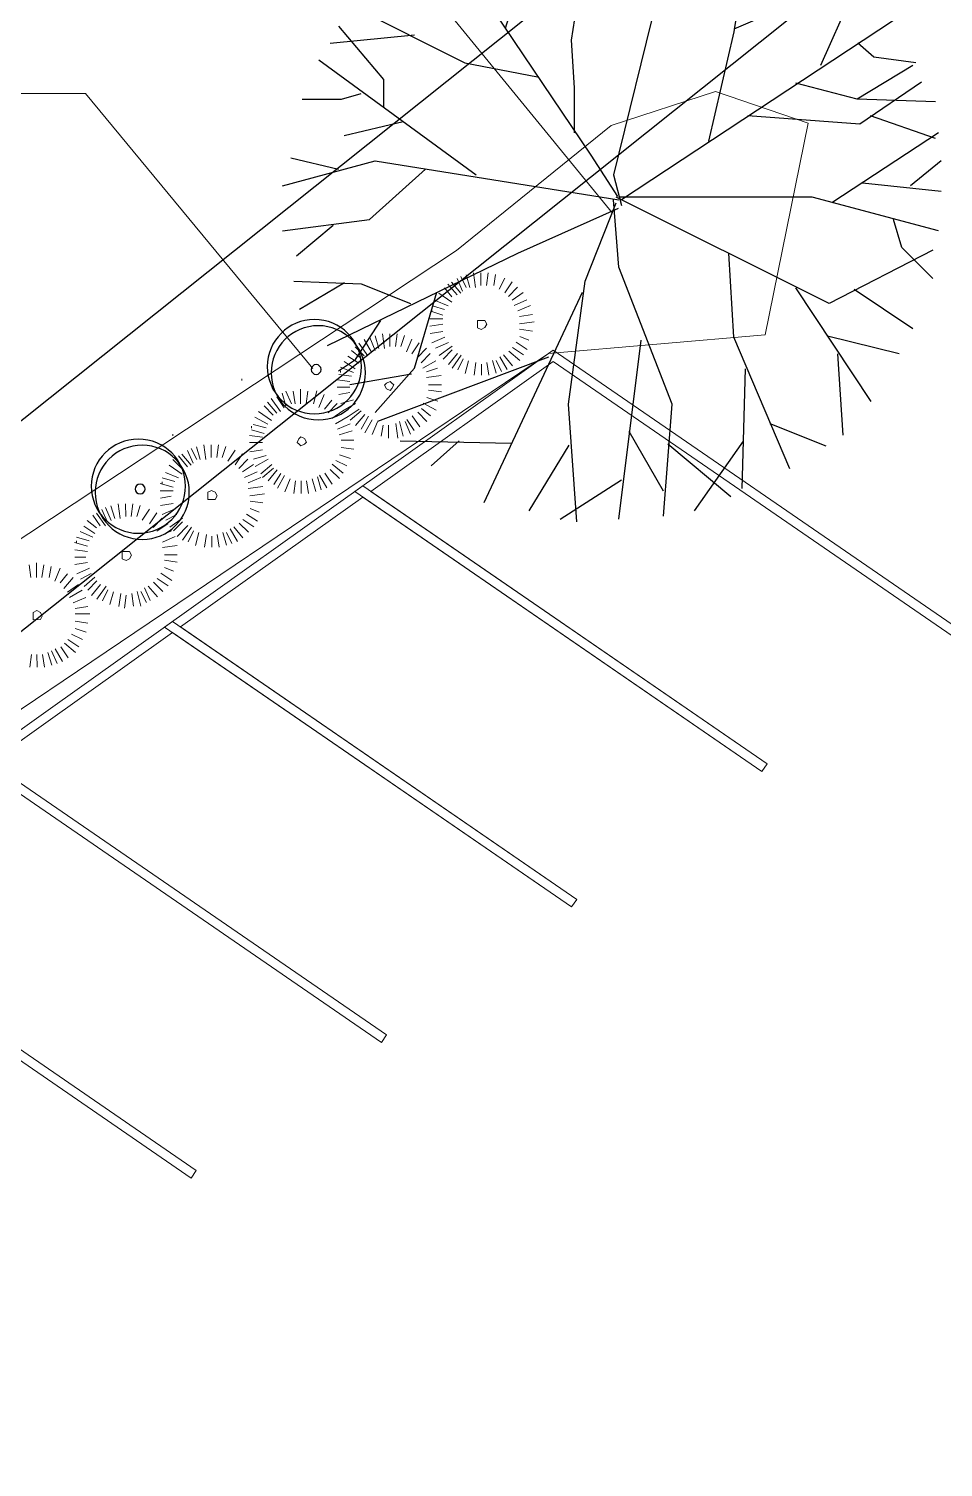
# Model space of a CAD drawing. Header units: feet. Extents: x 2366571 to 2367139, y 711991 to 712371.
# Drawn here: x 2366950.2 to 2366983.5, y 712291.2 to 712343.6 of the extents above; entities that cross this region are included whole.
import ezdxf
from ezdxf.enums import TextEntityAlignment as Align

# ---------------------------------------------------------------- set-up
doc = ezdxf.new("R2010")
doc.units = ezdxf.units.FT
doc.header["$MEASUREMENT"] = 0
for name, color, linetype in [('C-PRKG-CURB', 255, 'Continuous'), ('C-PRKG-STRP', 190, 'Continuous'), ('C-PROP-LINE', 230, 'Continuous'), ('L-PLNT-TREE', 70, 'Continuous')]:
    doc.layers.add(name, color=color, linetype=linetype)
doc.layers.add('G-ANNO-TEXT', color=231, linetype='Continuous', lineweight=9)
doc.layers.add('PDF_Geometry', color=1, linetype='Continuous', lineweight=9)
doc.styles.get("Standard").update_dxf_attribs({"font": 'ARIALN.TTF', "width": 0.8})

# ---------------------------------------------------------------- blocks, each defined once
blk = doc.blocks.new('Family - ___-1442676-SITE PLAN')
at = {"layer": 'C-PROP-LINE'}
blk.add_line((-924.24, 14353.66), (-4154.52, 11776.01), dxfattribs=at)
blk = doc.blocks.new('Family - ___-1416994-SITE PLAN')
at = {"layer": 'C-PROP-LINE'}
blk.add_line((-933.78, 14438.16), (-4387.02, 11682.6), dxfattribs=at)
blk = doc.blocks.new('Deciduous-Tree4')
for p, q in [((-0.366, 6.082), (0.09, 4.702)), ((-0.877, 5.773), (-0.726, 4.5)), ((1.111, 5.773), (-0.213, 0.413)), ((0.244, 5.928), (0.039, 4.804)), ((0.039, 4.804), (0.754, 5.825)), ((-1.338, 5.725), (-1.49, 4.651)), ((1.521, 5.674), (1.696, 4.894)), ((-2.205, 5.418), (-1.951, 3.835)), ((-2.052, 5.418), (-1.287, 4.397)), ((2.337, 5.263), (0.723, 4.3)), ((-2.971, 5.061), (-2.052, 4.243)), ((2.593, 5.212), (2.185, 4.345)), ((-3.379, 4.856), (-0.623, 0.771)), ((-0.315, 4.753), (-0.366, 3.887)), ((3.206, 4.856), (2.234, 4.397)), ((3.257, 4.753), (3.052, 3.528)), ((-0.726, 4.5), (-0.979, 2.864)), ((0.09, 4.702), (0.447, 4.5)), ((0.447, 4.5), (0.625, 3.841)), ((-3.941, 4.449), (-3.838, 3.681)), ((-1.287, 4.397), (-0.777, 4.089)), ((2.185, 4.345), (1.98, 3.018)), ((-4.605, 3.936), (-3.177, 3.477)), ((4.124, 3.987), (1.98, 3.069)), ((-1.951, 3.835), (-2.187, 3.077)), ((-0.366, 3.835), (-0.877, 3.528)), ((4.175, 3.784), (3.562, 2.405)), ((-4.964, 3.477), (-2.92, 2.456)), ((-3.177, 3.477), (-2.491, 3.573)), ((4.891, 3.222), (-0.063, -0.045)), ((-5.372, 2.813), (-3.838, 2.966)), ((-5.218, 3.12), (-4.402, 2.148)), ((1.98, 3.018), (1.521, 1.025)), ((-0.979, 2.864), (-0.928, 1.997)), ((4.534, 2.559), (4.243, 2.81)), ((-5.576, 2.507), (-2.715, 0.413)), ((-2.92, 2.456), (-1.593, 2.199)), ((5.246, 2.405), (4.226, 1.792)), ((5.298, 2.456), (4.534, 2.559)), ((-4.402, 2.148), (-4.402, 1.638)), ((5.401, 2.1), (4.277, 1.333)), ((-5.167, 1.792), (-4.81, 1.895)), ((-0.928, 1.997), (-0.928, 1.179)), ((4.226, 1.792), (3.114, 2.081)), ((-5.882, 1.792), (-5.167, 1.792)), ((5.657, 1.74), (4.226, 1.792)), ((-5.116, 1.128), (-4.043, 1.385)), ((4.277, 1.333), (2.234, 1.487)), ((5.657, 1.076), (4.472, 1.49)), ((5.708, 1.179), (3.767, -0.096)), ((-6.241, 0.21), (-4.553, 0.669)), ((-6.087, 0.72), (-5.218, 0.515)), ((-4.553, 0.669), (-0.114, -0.045)), ((-0.623, 0.771), (-0.138, 0.016)), ((5.759, 0.669), (5.198, 0.21)), ((-4.657, -0.401), (-3.636, 0.515)), ((-0.213, 0.413), (-0.063, -0.148)), ((3.716, -1.934), (-0.164, 0.005)), ((3.411, 0.005), (-0.114, 0.005)), ((5.708, -0.607), (3.411, 0.005)), ((5.759, 0.107), (4.329, 0.261)), ((-1.951, -1.014), (-0.12, -0.193)), ((-0.726, -1.525), (-0.164, -0.096)), ((-0.114, -1.27), (-0.213, -0.045)), ((-6.241, -0.607), (-4.657, -0.401)), ((-5.984, -1.066), (-5.32, -0.504)), ((5.044, -0.911), (4.891, -0.401)), ((-5.423, -2.701), (-1.951, -1.014)), ((1.98, -2.548), (1.888, -1.016)), ((5.606, -0.962), (3.716, -1.934)), ((5.606, -1.475), (5.044, -0.911)), ((0.858, -3.77), (-0.114, -1.27)), ((-6.035, -1.525), (-4.81, -1.576)), ((-5.933, -2.037), (-5.113, -1.552)), ((-1.031, -3.77), (-0.726, -1.525)), ((-4.81, -1.576), (-3.908, -1.934)), ((-3.838, -3.109), (-3.43, -1.729)), ((-2.565, -5.558), (-0.777, -1.729)), ((4.483, -3.719), (3.114, -1.648)), ((5.246, -2.393), (4.175, -1.678)), ((-4.913, -2.955), (-4.451, -2.24)), ((-0.114, -5.862), (0.296, -2.599)), ((3.001, -4.944), (1.98, -2.548)), ((4.993, -2.852), (3.686, -2.528)), ((3.973, -4.332), (3.878, -2.852)), ((-5.218, -3.16), (-4.913, -2.955)), ((-4.553, -3.921), (-3.838, -3.109)), ((-4.502, -4.076), (-1.39, -2.903)), ((2.134, -5.301), (2.194, -3.122)), ((-5.015, -3.411), (-3.889, -3.212)), ((-0.877, -5.913), (-1.031, -3.77)), ((0.703, -5.811), (0.858, -3.77)), ((3.665, -4.535), (2.644, -4.127)), ((-4.095, -4.434), (-2.07, -4.478)), ((-3.533, -4.893), (-3.023, -4.434)), ((0.703, -5.352), (0.072, -4.267)), ((1.265, -5.711), (2.155, -4.44)), ((-1.746, -5.711), (-1.017, -4.515)), ((1.929, -5.454), (0.779, -4.496)), ((-1.185, -5.862), (-0.063, -5.147))]:
    blk.add_line(p, q)
at = {"flags": 1}
for tag, p in [('SCI_NAME', (-5.135, -8.928)), ('COM_NAME', (-5.135, -12.928)), ('SIZE', (-5.135, -16.928)), ('ROOT_COND', (-5.135, -20.928)), ('REMARK', (-5.135, -24.928)), ('CODE', (-5.135, -28.928))]:
    blk.add_attdef(tag, text='', height=2.4, dxfattribs=at).set_placement(p, align=Align.BOTTOM_LEFT)
blk = doc.blocks.new('Deciduous-Tree2')
for centre, radius in [((-0.29, 0.29), 5.72), ((0.33, -0.34), 5.72), ((0, 0), 0.6)]:
    blk.add_circle(centre, radius)
at = {"flags": 1}
for tag, p in [('SCI_NAME', (-5.07, -8.88)), ('COM_NAME', (-5.07, -12.88)), ('SIZE', (-5.07, -16.88)), ('ROOT_COND', (-5.07, -20.88)), ('REMARK', (-5.07, -24.88)), ('CODE', (-5.07, -28.88))]:
    blk.add_attdef(tag, text='', height=2.4, dxfattribs=at).set_placement(p, align=Align.BOTTOM_LEFT)

msp = doc.modelspace()

# ---------------------------------------------------------------- linework, layer by layer
at = {"layer": 'C-PRKG-CURB', "color": 1, "lineweight": 5, "flags": 128}
for points in [[(2366978.556, 712340.166), (2366975.183, 712341.321), (2366971.377, 712340.077), (2366965.744, 712335.522), (2366938.689, 712317.627), (2366920.727, 712303.443, -0.079995), (2366915.173, 712300.346), (2366915.173, 712300.346, 0.079382), (2366909.675, 712297.235), (2366740.697, 712162.396, 0.442568), (2366740.413, 712157.964), (2366740.413, 712157.964, 0.386416), (2366744.439, 712157.706), (2366825.09, 712222.063), (2366838.582, 712213.824, 0.311485), (2366841.984, 712214.013), (2366843.393, 712215.106, 0.52499), (2366843.118, 712220.037), (2366831.467, 712227.152), (2366911.598, 712291.093)], [(2366978.556, 712340.166), (2366976.988, 712332.446), (2366969.098, 712331.772), (2366939.981, 712312.143), (2366920.452, 712297.106), (2366930.21, 712290.378, -0.543352), (2366930.02, 712283.669), (2366928.968, 712283.028, -0.280876), (2366924.802, 712283.03), (2366911.598, 712291.093)]]:
    msp.add_lwpolyline(points, format="xyb", dxfattribs=at)
at = {"layer": 'C-PRKG-STRP', "color": 1, "lineweight": 5}
for p, q in [((2366969.26, 712331.888), (2366962.038, 712326.742)), ((2366962.619, 712326.746), (2366969.264, 712331.481)), ((2366983.99, 712321.755), (2366969.26, 712331.888)), ((2366969.264, 712331.481), (2366983.801, 712321.48)), ((2366962.327, 712326.947), (2366955.105, 712321.801)), ((2366962.038, 712326.742), (2366976.868, 712316.54)), ((2366977.057, 712316.814), (2366962.327, 712326.947)), ((2366977.057, 712316.814), (2366962.619, 712326.746)), ((2366955.686, 712321.806), (2366962.33, 712326.54)), ((2366962.33, 712326.54), (2366976.868, 712316.54)), ((2366955.394, 712322.007), (2366948.172, 712316.86)), ((2366970.124, 712311.874), (2366955.394, 712322.007)), ((2366948.753, 712316.865), (2366955.397, 712321.6)), ((2366955.105, 712321.801), (2366969.935, 712311.599)), ((2366955.397, 712321.6), (2366969.935, 712311.599)), ((2366970.124, 712311.874), (2366955.686, 712321.806)), ((2366948.172, 712316.86), (2366963.002, 712306.658)), ((2366963.191, 712306.933), (2366948.461, 712317.066)), ((2366963.191, 712306.933), (2366948.753, 712316.865)), ((2366976.868, 712316.54), (2366977.057, 712316.814)), ((2366976.868, 712316.54), (2366977.057, 712316.814)), ((2366948.464, 712316.659), (2366963.002, 712306.658)), ((2366956.257, 712301.992), (2366941.528, 712312.125)), ((2366941.239, 712311.92), (2366956.069, 712301.718)), ((2366941.531, 712311.718), (2366956.069, 712301.718)), ((2366956.257, 712301.992), (2366941.82, 712311.924)), ((2366969.935, 712311.599), (2366970.124, 712311.874)), ((2366969.935, 712311.599), (2366970.124, 712311.874)), ((2366963.002, 712306.658), (2366963.191, 712306.933)), ((2366963.002, 712306.658), (2366963.191, 712306.933)), ((2366956.069, 712301.718), (2366956.257, 712301.992)), ((2366956.069, 712301.718), (2366956.257, 712301.992))]:
    msp.add_line(p, q, dxfattribs=at)
at = {"layer": 'G-ANNO-TEXT', "color": 1, "lineweight": 5, "flags": 128}
for points in [[(2366971.422, 712336.883), (2366962.913, 712347.314), (2366957.076, 712347.314)], [(2366960.506, 712331.218), (2366952.228, 712341.247), (2366946.391, 712341.247)]]:
    msp.add_lwpolyline(points, dxfattribs=at)
at = {"layer": 'PDF_Geometry', "color": 1, "lineweight": 5}
for p, q in [((2366965.895, 712334.572), (2366966.098, 712334.174)), ((2366966.095, 712334.64), (2366966.231, 712334.175)), ((2366966.361, 712334.709), (2366966.431, 712334.176)), ((2366966.628, 712334.711), (2366966.631, 712334.244)), ((2366966.894, 712334.712), (2366966.831, 712334.245)), ((2366967.161, 712334.647), (2366967.097, 712334.247)), ((2366965.298, 712334.168), (2366965.567, 712333.837)), ((2366965.43, 712334.303), (2366965.766, 712333.905)), ((2366965.563, 712334.37), (2366965.899, 712333.972)), ((2366965.762, 712334.505), (2366965.965, 712334.039)), ((2366967.496, 712334.516), (2366967.298, 712334.115)), ((2366967.763, 712334.385), (2366967.499, 712333.983)), ((2366967.965, 712334.186), (2366967.633, 712333.851)), ((2366964.902, 712333.499), (2366965.303, 712333.368)), ((2366964.968, 712333.699), (2366965.436, 712333.503)), ((2366965.099, 712333.967), (2366965.568, 712333.637)), ((2366968.166, 712333.988), (2366967.768, 712333.718)), ((2366968.301, 712333.722), (2366967.836, 712333.519)), ((2366968.436, 712333.523), (2366967.97, 712333.32)), ((2366964.772, 712333.031), (2366965.239, 712333.035)), ((2366968.505, 712333.19), (2366968.038, 712333.12)), ((2366963.042, 712332.487), (2366963.113, 712331.954)), ((2366963.309, 712332.488), (2366963.312, 712332.022)), ((2366963.576, 712332.49), (2366963.512, 712332.023)), ((2366963.843, 712332.425), (2366963.712, 712332.024)), ((2366964.774, 712332.765), (2366965.24, 712332.835)), ((2366964.776, 712332.498), (2366965.242, 712332.568)), ((2366968.573, 712332.924), (2366968.04, 712332.853)), ((2366968.509, 712332.59), (2366968.041, 712332.653)), ((2366962.046, 712332.013), (2366962.381, 712331.682)), ((2366962.178, 712332.147), (2366962.514, 712331.683)), ((2366962.377, 712332.282), (2366962.647, 712331.817)), ((2366962.577, 712332.35), (2366962.78, 712331.885)), ((2366962.776, 712332.418), (2366962.913, 712331.952)), ((2366964.11, 712332.294), (2366963.914, 712331.826)), ((2366964.378, 712332.162), (2366964.114, 712331.76)), ((2366964.646, 712331.964), (2366964.315, 712331.628)), ((2366964.845, 712332.165), (2366965.31, 712332.368)), ((2366964.979, 712331.966), (2366965.445, 712332.169)), ((2366965.114, 712331.7), (2366965.579, 712332.037)), ((2366965.249, 712331.568), (2366965.58, 712331.904)), ((2366968.181, 712331.721), (2366967.779, 712331.985)), ((2366968.313, 712331.922), (2366967.911, 712332.186)), ((2366968.043, 712332.387), (2366968.377, 712332.256)), ((2366961.649, 712331.477), (2366962.051, 712331.213)), ((2366961.781, 712331.678), (2366962.183, 712331.414)), ((2366961.913, 712331.879), (2366962.248, 712331.615)), ((2366964.781, 712331.765), (2366964.45, 712331.429)), ((2366964.982, 712331.5), (2366964.518, 712331.23)), ((2366965.45, 712331.369), (2366965.781, 712331.772)), ((2366965.584, 712331.237), (2366965.914, 712331.706)), ((2366965.785, 712331.172), (2366965.982, 712331.573)), ((2366966.052, 712331.04), (2366966.182, 712331.508)), ((2366966.386, 712330.976), (2366966.45, 712331.443)), ((2366966.653, 712330.977), (2366966.65, 712331.377)), ((2366966.919, 712330.979), (2366966.85, 712331.445)), ((2366967.186, 712331.048), (2366967.049, 712331.513)), ((2366967.385, 712331.116), (2366967.182, 712331.514)), ((2366967.585, 712331.184), (2366967.315, 712331.648)), ((2366967.784, 712331.318), (2366967.448, 712331.716)), ((2366968.049, 712331.52), (2366967.647, 712331.851)), ((2366957.92, 712330.852), (2366957.92, 712330.786)), ((2366958.985, 712331.126), (2366958.985, 712331.059)), ((2366961.452, 712331.009), (2366961.919, 712330.946)), ((2366961.517, 712331.276), (2366961.985, 712331.079)), ((2366961.518, 712331.143), (2366961.519, 712331.076)), ((2366965.051, 712331.233), (2366964.652, 712331.097)), ((2366965.186, 712330.968), (2366964.653, 712330.897)), ((2366959.39, 712330.329), (2366959.527, 712329.863)), ((2366959.523, 712330.396), (2366959.726, 712329.931)), ((2366959.79, 712330.398), (2366959.859, 712329.932)), ((2366960.056, 712330.467), (2366960.059, 712329.933)), ((2366960.323, 712330.402), (2366960.259, 712329.935)), ((2366960.656, 712330.404), (2366960.526, 712329.936)), ((2366961.387, 712330.809), (2366961.854, 712330.745)), ((2366961.389, 712330.542), (2366961.855, 712330.545)), ((2366961.457, 712330.276), (2366961.857, 712330.345)), ((2366965.188, 712330.634), (2366964.722, 712330.631)), ((2366965.19, 712330.368), (2366964.723, 712330.431)), ((2366958.727, 712329.858), (2366959.062, 712329.527)), ((2366958.859, 712329.992), (2366959.195, 712329.594)), ((2366958.991, 712330.126), (2366959.328, 712329.662)), ((2366959.191, 712330.194), (2366959.46, 712329.796)), ((2366960.924, 712330.272), (2366960.727, 712329.804)), ((2366961.192, 712330.074), (2366960.927, 712329.739)), ((2366961.393, 712329.942), (2366961.062, 712329.607)), ((2366961.526, 712329.943), (2366961.992, 712330.079)), ((2366964.994, 712329.7), (2366964.526, 712329.963)), ((2366964.658, 712330.164), (2366965.059, 712330.033)), ((2366958.396, 712329.455), (2366958.864, 712329.192)), ((2366958.528, 712329.656), (2366958.997, 712329.326)), ((2366961.863, 712329.345), (2366962.261, 712329.681)), ((2366962.065, 712329.147), (2366962.395, 712329.549)), ((2366962.266, 712329.015), (2366962.529, 712329.483)), ((2366962.4, 712328.882), (2366962.663, 712329.351)), ((2366962.667, 712328.817), (2366962.864, 712329.285)), ((2366963.801, 712328.758), (2366963.664, 712329.291)), ((2366964.067, 712328.827), (2366963.864, 712329.292)), ((2366964.199, 712328.961), (2366963.93, 712329.359)), ((2366964.399, 712329.096), (2366964.129, 712329.494)), ((2366964.664, 712329.297), (2366964.328, 712329.628)), ((2366964.796, 712329.498), (2366964.461, 712329.763)), ((2366955.4, 712328.835), (2366955.4, 712328.769)), ((2366958.2, 712328.787), (2366958.668, 712328.724)), ((2366958.265, 712329.121), (2366958.265, 712329.055)), ((2366958.266, 712328.988), (2366958.733, 712328.858)), ((2366958.331, 712329.188), (2366958.799, 712329.058)), ((2366961.864, 712329.212), (2366961.399, 712329.009)), ((2366961.933, 712328.946), (2366961.467, 712328.809)), ((2366963.001, 712328.753), (2366963.065, 712329.153)), ((2366963.268, 712328.688), (2366963.265, 712329.155)), ((2366963.601, 712328.69), (2366963.531, 712329.223)), ((2366955.937, 712328.239), (2366956.14, 712327.774)), ((2366956.07, 712328.306), (2366956.273, 712327.908)), ((2366956.27, 712328.374), (2366956.406, 712327.909)), ((2366956.536, 712328.443), (2366956.606, 712327.91)), ((2366956.803, 712328.445), (2366956.806, 712327.978)), ((2366957.069, 712328.446), (2366957.006, 712327.979)), ((2366957.336, 712328.382), (2366957.206, 712327.981)), ((2366957.671, 712328.251), (2366957.407, 712327.849)), ((2366958.202, 712328.521), (2366958.669, 712328.524)), ((2366958.204, 712328.187), (2366958.671, 712328.257)), ((2366962.002, 712328.613), (2366961.535, 712328.61)), ((2366962.004, 712328.28), (2366961.537, 712328.343)), ((2366955.406, 712327.902), (2366955.742, 712327.571)), ((2366955.605, 712328.037), (2366955.941, 712327.639)), ((2366955.738, 712328.104), (2366956.074, 712327.706)), ((2366957.938, 712328.119), (2366957.674, 712327.717)), ((2366958.14, 712327.92), (2366957.808, 712327.585)), ((2366958.341, 712327.722), (2366957.943, 712327.452)), ((2366958.34, 712327.922), (2366958.805, 712328.058)), ((2366958.408, 712327.655), (2366958.873, 712327.925)), ((2366958.61, 712327.39), (2366959.008, 712327.726)), ((2366961.61, 712327.41), (2366961.207, 712327.741)), ((2366961.741, 712327.678), (2366961.34, 712327.875)), ((2366961.472, 712328.076), (2366961.873, 712327.945)), ((2366955.011, 712327.233), (2366955.478, 712327.102)), ((2366955.143, 712327.434), (2366955.611, 712327.237)), ((2366955.274, 712327.701), (2366955.743, 712327.371)), ((2366958.476, 712327.456), (2366958.011, 712327.253)), ((2366958.611, 712327.257), (2366958.145, 712327.054)), ((2366958.677, 712327.257), (2366959.075, 712327.593)), ((2366958.878, 712327.125), (2366959.209, 712327.527)), ((2366959.079, 712326.993), (2366959.343, 712327.395)), ((2366959.213, 712326.861), (2366959.477, 712327.329)), ((2366959.481, 712326.729), (2366959.678, 712327.197)), ((2366960.614, 712326.737), (2366960.478, 712327.203)), ((2366960.814, 712326.805), (2366960.677, 712327.271)), ((2366961.013, 712326.873), (2366960.744, 712327.338)), ((2366961.212, 712327.008), (2366960.943, 712327.406)), ((2366961.478, 712327.209), (2366961.142, 712327.54)), ((2366954.945, 712327.032), (2366955.413, 712326.902)), ((2366954.947, 712326.766), (2366955.414, 712326.769)), ((2366955.012, 712327.099), (2366955.012, 712327.033)), ((2366958.68, 712326.924), (2366958.147, 712326.854)), ((2366958.748, 712326.658), (2366958.215, 712326.587)), ((2366959.815, 712326.665), (2366959.878, 712327.132)), ((2366960.081, 712326.667), (2366960.078, 712327.133)), ((2366960.348, 712326.668), (2366960.278, 712327.135)), ((2366952.951, 712326.152), (2366953.154, 712325.687)), ((2366953.151, 712326.22), (2366953.287, 712325.754)), ((2366953.417, 712326.289), (2366953.487, 712325.756)), ((2366953.684, 712326.29), (2366953.687, 712325.824)), ((2366953.95, 712326.292), (2366953.887, 712325.825)), ((2366954.217, 712326.227), (2366954.087, 712325.826)), ((2366954.949, 712326.499), (2366955.349, 712326.568)), ((2366954.951, 712326.232), (2366955.417, 712326.302)), ((2366958.684, 712326.324), (2366958.216, 712326.387)), ((2366952.288, 712325.681), (2366952.623, 712325.417)), ((2366952.486, 712325.882), (2366952.756, 712325.484)), ((2366952.619, 712325.95), (2366952.956, 712325.486)), ((2366952.818, 712326.085), (2366953.022, 712325.619)), ((2366954.552, 712326.096), (2366954.288, 712325.694)), ((2366954.819, 712325.965), (2366954.555, 712325.563)), ((2366955.021, 712325.766), (2366954.689, 712325.431)), ((2366955.02, 712325.899), (2366955.485, 712326.103)), ((2366955.154, 712325.7), (2366955.553, 712325.903)), ((2366955.289, 712325.435), (2366955.754, 712325.771)), ((2366955.424, 712325.302), (2366955.755, 712325.638)), ((2366958.356, 712325.455), (2366957.954, 712325.719)), ((2366958.488, 712325.656), (2366958.086, 712325.92)), ((2366958.218, 712326.121), (2366958.552, 712325.99)), ((2366952.024, 712325.279), (2366952.492, 712325.082)), ((2366952.156, 712325.48), (2366952.558, 712325.216)), ((2366955.222, 712325.567), (2366954.824, 712325.298)), ((2366955.357, 712325.302), (2366954.892, 712325.099)), ((2366955.492, 712325.103), (2366955.026, 712324.899)), ((2366955.558, 712325.103), (2366955.956, 712325.506)), ((2366955.759, 712324.971), (2366956.089, 712325.44)), ((2366955.96, 712324.906), (2366956.157, 712325.307)), ((2366956.227, 712324.774), (2366956.357, 712325.242)), ((2366956.561, 712324.71), (2366956.625, 712325.177)), ((2366956.828, 712324.711), (2366956.825, 712325.111)), ((2366957.094, 712324.713), (2366957.025, 712325.179)), ((2366957.361, 712324.782), (2366957.224, 712325.247)), ((2366957.56, 712324.85), (2366957.357, 712325.248)), ((2366957.76, 712324.918), (2366957.49, 712325.383)), ((2366957.959, 712325.052), (2366957.623, 712325.45)), ((2366958.157, 712325.254), (2366957.822, 712325.585)), ((2366951.826, 712324.878), (2366952.294, 712324.748)), ((2366951.828, 712324.611), (2366952.295, 712324.548)), ((2366951.892, 712325.078), (2366952.359, 712324.948)), ((2366951.893, 712324.945), (2366951.893, 712324.878)), ((2366955.561, 712324.77), (2366955.028, 712324.699)), ((2366950.165, 712324.067), (2366950.235, 712323.601)), ((2366950.431, 712324.135), (2366950.435, 712323.602)), ((2366950.698, 712324.07), (2366950.635, 712323.603)), ((2366951.83, 712324.345), (2366952.23, 712324.347)), ((2366951.832, 712324.078), (2366952.298, 712324.148)), ((2366955.563, 712324.436), (2366955.096, 712324.433)), ((2366955.565, 712324.17), (2366955.097, 712324.233)), ((2366950.966, 712324.006), (2366950.902, 712323.605)), ((2366951.299, 712323.941), (2366951.102, 712323.473)), ((2366951.567, 712323.743), (2366951.303, 712323.408)), ((2366951.768, 712323.611), (2366951.438, 712323.209)), ((2366951.901, 712323.745), (2366952.366, 712323.948)), ((2366952.035, 712323.546), (2366952.434, 712323.749)), ((2366952.17, 712323.28), (2366952.568, 712323.616)), ((2366955.237, 712323.301), (2366954.835, 712323.565)), ((2366955.369, 712323.502), (2366954.967, 712323.766)), ((2366955.099, 712323.967), (2366955.433, 712323.835)), ((2366951.97, 712323.346), (2366951.572, 712323.076)), ((2366952.105, 712323.146), (2366951.64, 712322.877)), ((2366952.305, 712323.148), (2366952.636, 712323.483)), ((2366952.439, 712322.949), (2366952.77, 712323.351)), ((2366952.64, 712322.817), (2366952.97, 712323.286)), ((2366952.841, 712322.751), (2366953.038, 712323.153)), ((2366953.108, 712322.62), (2366953.238, 712323.087)), ((2366953.442, 712322.555), (2366953.506, 712323.023)), ((2366953.975, 712322.559), (2366953.906, 712323.025)), ((2366954.242, 712322.561), (2366954.105, 712323.093)), ((2366954.441, 712322.695), (2366954.238, 712323.094)), ((2366954.574, 712322.763), (2366954.371, 712323.228)), ((2366954.84, 712322.898), (2366954.504, 712323.296)), ((2366955.038, 712323.099), (2366954.703, 712323.431)), ((2366952.24, 712322.881), (2366951.774, 712322.678)), ((2366952.309, 712322.548), (2366951.843, 712322.478)), ((2366953.642, 712322.49), (2366953.706, 712322.957)), ((2366952.377, 712322.282), (2366951.844, 712322.278)), ((2366952.313, 712321.948), (2366951.846, 712322.011)), ((2366952.117, 712321.347), (2366951.715, 712321.544)), ((2366951.847, 712321.745), (2366952.248, 712321.614)), ((2366951.189, 712320.474), (2366950.986, 712320.939)), ((2366951.389, 712320.542), (2366951.119, 712321.007)), ((2366951.588, 712320.676), (2366951.319, 712321.075)), ((2366951.853, 712320.878), (2366951.451, 712321.209)), ((2366951.985, 712321.079), (2366951.583, 712321.343)), ((2366950.19, 712320.334), (2366950.254, 712320.801)), ((2366950.457, 712320.335), (2366950.454, 712320.802)), ((2366950.723, 712320.337), (2366950.654, 712320.803)), ((2366950.99, 712320.406), (2366950.853, 712320.871))]:
    msp.add_line(p, q, dxfattribs=at)
at = {"layer": 'PDF_Geometry', "color": 1, "lineweight": 5, "flags": 128}
for points in [[(2366964.837, 712333.365), (2366964.837, 712333.299), (2366965.238, 712333.168)], [(2366962.059, 712329.947), (2366961.595, 712329.677), (2366961.196, 712329.407)], [(2366962.194, 712329.747), (2366961.796, 712329.478), (2366961.331, 712329.208)]]:
    msp.add_lwpolyline(points, dxfattribs=at)
for points in [[(2366966.84, 712332.845), (2366966.773, 712332.978), (2366966.506, 712332.976), (2366966.508, 712332.71), (2366966.641, 712332.644), (2366966.774, 712332.712)], [(2366963.455, 712330.623), (2366963.388, 712330.689), (2366963.321, 712330.755), (2366963.188, 712330.687), (2366963.122, 712330.62), (2366963.189, 712330.487), (2366963.323, 712330.422), (2366963.389, 712330.489)], [(2366960.269, 712328.535), (2366960.201, 712328.667), (2366960.068, 712328.733), (2366960.001, 712328.666), (2366959.936, 712328.532), (2366960.003, 712328.466), (2366960.07, 712328.4), (2366960.203, 712328.467)], [(2366957.015, 712326.579), (2366956.948, 712326.712), (2366956.814, 712326.778), (2366956.681, 712326.711), (2366956.683, 712326.444), (2366956.949, 712326.446)], [(2366953.896, 712324.425), (2366953.829, 712324.558), (2366953.562, 712324.556), (2366953.564, 712324.29), (2366953.698, 712324.224), (2366953.83, 712324.291)], [(2366950.644, 712322.203), (2366950.577, 712322.336), (2366950.443, 712322.402), (2366950.31, 712322.334), (2366950.312, 712322.068), (2366950.579, 712322.07)]]:
    msp.add_lwpolyline(points, close=True, dxfattribs=at)

# ---------------------------------------------------------------- block references
at = {"layer": 'C-PROP-LINE', "color": 1, "lineweight": 5, "xscale": 0.08333333333333333, "yscale": 0.08333333333333333, "zscale": 0.08333333333333333}
for name in ['Family - ___-1416994-SITE PLAN', 'Family - ___-1442676-SITE PLAN']:
    msp.add_blockref(name, (2367080.477, 711168.255), dxfattribs=at)
at = {"layer": 'L-PLNT-TREE', "color": 1, "xscale": 2, "yscale": 2, "zscale": 2}
msp.add_blockref('Deciduous-Tree4', (2366971.882, 712337.458), dxfattribs=at)
at = {"layer": 'L-PLNT-TREE', "color": 1, "xscale": -0.2999999999999999, "yscale": 0.3, "zscale": 0.3, "rotation": 76.52870698750542}
for p in [(2366960.627, 712331.187), (2366954.213, 712326.83)]:
    msp.add_blockref('Deciduous-Tree2', p, dxfattribs=at)

doc.saveas('drawing.dxf')
